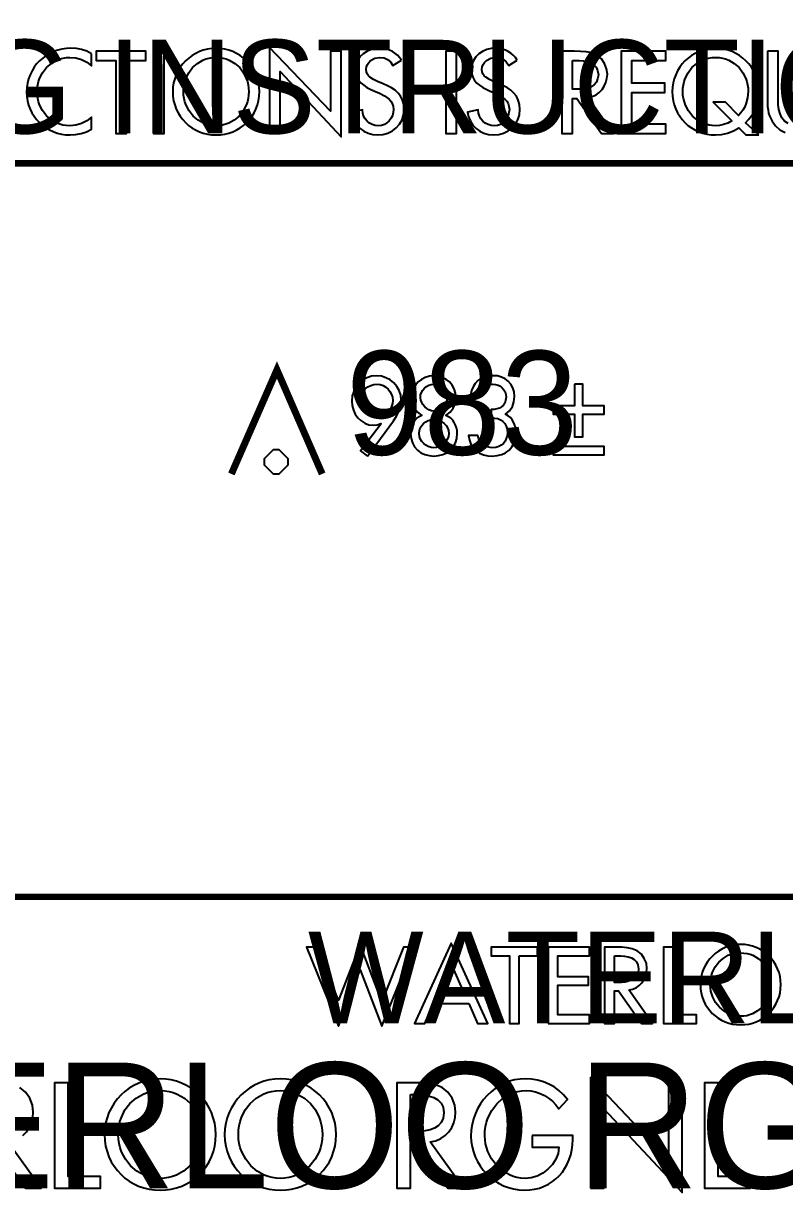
# Model space of a CAD drawing. Extents: x 0.08 to 5.7, y 0.31 to 7.95.
# Drawn here: x 4.113 to 4.75, y 0.378 to 1.357 of the extents above; entities that cross this region are included whole.
import ezdxf

# ---------------------------------------------------------------- set-up
doc = ezdxf.new("R2010")
doc.units = 0
doc.layers.get('0').update_dxf_attribs({"linetype": 'CONTINUOUS'})

msp = doc.modelspace()

# ---------------------------------------------------------------- linework, layer by layer
at = {"color": 0}
for points, const_width in [([(0.252929, 7.62446), (5.12706, 7.62446), (5.12706, 0.625543), (0.252929, 0.625543), (0.252929, 7.62446)], 0.005417), ([(2.1786, 1.23942), (4.99414, 1.23942)], 0.005833), ([(4.28722, 0.979438), (4.32531, 1.06652), (4.36317, 0.979438)], 0.005833)]:
    msp.add_lwpolyline(points, dxfattribs=dict(at, const_width=const_width))
for points in [[(4.17031, 1.33111), (4.16624, 1.33317), (4.16194, 1.33458), (4.1575, 1.33539), (4.15294, 1.33572), (4.14914, 1.33556), (4.1454, 1.33502), (4.14193, 1.33415), (4.13846, 1.3329), (4.13525, 1.33138), (4.13222, 1.32959), (4.12944, 1.32747), (4.12679, 1.32514), (4.12429, 1.32265), (4.12224, 1.31988), (4.12044, 1.31679), (4.11876, 1.31358), (4.11751, 1.31011), (4.11664, 1.30664), (4.1161, 1.3029), (4.11583, 1.29905), (4.1161, 1.2953), (4.11664, 1.29167), (4.11751, 1.28819), (4.11876, 1.28488), (4.12028, 1.28179), (4.12224, 1.27875), (4.12429, 1.27599), (4.12668, 1.27349), (4.12918, 1.27127), (4.13211, 1.26915), (4.13499, 1.26736), (4.13818, 1.26595), (4.14154, 1.2647), (4.14501, 1.26389), (4.14849, 1.26335), (4.15224, 1.26318), (4.15679, 1.26346), (4.16151, 1.26443), (4.16612, 1.26584), (4.17031, 1.2679), (4.17031, 1.27805), (4.16624, 1.27501), (4.16168, 1.27262), (4.15696, 1.27127), (4.15196, 1.27083), (4.14903, 1.271), (4.14626, 1.27138), (4.14361, 1.27208), (4.14111, 1.27306), (4.1365, 1.27582), (4.13249, 1.2793), (4.12929, 1.28364), (4.12679, 1.28836), (4.12597, 1.29096), (4.12528, 1.29373), (4.12483, 1.29655), (4.12472, 1.29932), (4.12483, 1.30225), (4.12528, 1.30501), (4.12597, 1.30778), (4.12679, 1.31044), (4.12929, 1.31527), (4.13265, 1.31961), (4.13667, 1.32308), (4.14128, 1.32585), (4.14378, 1.32682), (4.14638, 1.32747), (4.14914, 1.32791), (4.15207, 1.32807), (4.15696, 1.32764), (4.16178, 1.32623), (4.16624, 1.32416), (4.17031, 1.32113), (4.17031, 1.33111)], [(4.19933, 1.32557), (4.21571, 1.32557), (4.21571, 1.33317), (4.17404, 1.33317), (4.17404, 1.32557), (4.19043, 1.32557), (4.19043, 1.26443), (4.19933, 1.26443), (4.19933, 1.32557)], [(4.23096, 1.33317), (4.22194, 1.33317), (4.22194, 1.26443), (4.23096, 1.26443), (4.23096, 1.33317)], [(4.27447, 1.33572), (4.27083, 1.33556), (4.26719, 1.33502), (4.26372, 1.33404), (4.26042, 1.3329), (4.25738, 1.33138), (4.25429, 1.32959), (4.25151, 1.32747), (4.24892, 1.32514), (4.24653, 1.32265), (4.24447, 1.31988), (4.24262, 1.31679), (4.2411, 1.31358), (4.23986, 1.31027), (4.23888, 1.3068), (4.23833, 1.30317), (4.23817, 1.29943), (4.23833, 1.29557), (4.23888, 1.29183), (4.23986, 1.28836), (4.241, 1.28488), (4.24262, 1.28168), (4.24447, 1.27875), (4.24653, 1.27599), (4.24892, 1.27349), (4.25142, 1.2711), (4.25418, 1.26915), (4.25722, 1.26736), (4.26042, 1.26584), (4.26372, 1.2647), (4.26719, 1.26389), (4.27067, 1.26335), (4.27447, 1.26318), (4.27806, 1.26335), (4.28168, 1.26389), (4.28515, 1.2647), (4.28847, 1.26584), (4.29167, 1.26736), (4.2946, 1.26915), (4.29736, 1.2711), (4.30003, 1.27349), (4.30236, 1.27599), (4.30447, 1.27875), (4.30626, 1.28168), (4.30778, 1.28488), (4.30903, 1.28836), (4.31, 1.29183), (4.31044, 1.29557), (4.31071, 1.29943), (4.31044, 1.30317), (4.30985, 1.3068), (4.30903, 1.31027), (4.30778, 1.31358), (4.30626, 1.31679), (4.30447, 1.31988), (4.30225, 1.32265), (4.29986, 1.32514), (4.29736, 1.32747), (4.29443, 1.32959), (4.2915, 1.33138), (4.28836, 1.3329), (4.285, 1.33404), (4.28168, 1.33502), (4.27806, 1.33556), (4.27447, 1.33572)], [(4.31917, 1.26443), (4.32807, 1.26443), (4.32807, 1.31624), (4.3789, 1.26166), (4.3789, 1.33317), (4.37001, 1.33317), (4.37001, 1.28304), (4.31917, 1.33637), (4.31917, 1.26443)], [(4.42947, 1.32568), (4.4279, 1.32791), (4.42611, 1.33002), (4.42404, 1.33165), (4.42193, 1.33306), (4.4196, 1.33415), (4.4171, 1.33502), (4.41428, 1.33556), (4.41151, 1.33572), (4.40767, 1.33539), (4.40403, 1.33458), (4.40056, 1.33306), (4.39735, 1.33111), (4.39475, 1.32861), (4.39279, 1.32557), (4.39154, 1.3221), (4.39094, 1.31803), (4.39139, 1.31456), (4.39236, 1.31152), (4.39378, 1.30887), (4.39567, 1.30664), (4.39789, 1.30474), (4.40056, 1.3029), (4.40332, 1.30154), (4.40625, 1.30013), (4.41097, 1.29807), (4.41525, 1.29595), (4.41917, 1.29319), (4.42068, 1.2915), (4.42182, 1.28961), (4.42253, 1.28722), (4.42279, 1.28456), (4.42264, 1.28196), (4.42193, 1.2793), (4.42068, 1.27696), (4.41932, 1.27501), (4.41737, 1.27322), (4.41525, 1.27192), (4.41276, 1.2711), (4.41015, 1.27083), (4.4075, 1.2711), (4.405, 1.27181), (4.40261, 1.27306), (4.40072, 1.27458), (4.39903, 1.27653), (4.39779, 1.27886), (4.39708, 1.28141), (4.39681, 1.28429), (4.38792, 1.28233), (4.38872, 1.27832), (4.39031, 1.27458), (4.39236, 1.27127), (4.39501, 1.26845), (4.39806, 1.26628), (4.40153, 1.26459), (4.40543, 1.26362), (4.40944, 1.26318), (4.4139, 1.26362), (4.41808, 1.2647), (4.42193, 1.26655), (4.42513, 1.26904), (4.4279, 1.27224), (4.43001, 1.27582), (4.43126, 1.28), (4.43164, 1.28456), (4.43137, 1.28874), (4.43039, 1.29237), (4.42876, 1.29557), (4.42665, 1.29818), (4.42415, 1.30056), (4.42122, 1.30263), (4.41792, 1.30431), (4.41428, 1.30599), (4.40944, 1.30794), (4.40608, 1.30946), (4.40306, 1.31152), (4.40181, 1.31277), (4.40082, 1.31429), (4.40012, 1.31613), (4.39985, 1.31803), (4.40012, 1.32026), (4.40099, 1.32221), (4.40207, 1.32389), (4.4036, 1.32541), (4.40722, 1.32737), (4.4114, 1.32807), (4.41488, 1.32764), (4.41792, 1.32639), (4.42031, 1.32433), (4.42236, 1.3214), (4.42947, 1.32568)], [(4.47553, 1.33317), (4.46669, 1.33317), (4.46669, 1.26443), (4.47553, 1.26443), (4.47553, 1.33317)], [(4.52636, 1.32568), (4.52474, 1.32791), (4.52306, 1.33002), (4.521, 1.33165), (4.51878, 1.33306), (4.51639, 1.33415), (4.51389, 1.33502), (4.51124, 1.33556), (4.50846, 1.33572), (4.50456, 1.33539), (4.50082, 1.33458), (4.49735, 1.33306), (4.49431, 1.33111), (4.49164, 1.32861), (4.48975, 1.32557), (4.48833, 1.3221), (4.4879, 1.31803), (4.48817, 1.31456), (4.48915, 1.31152), (4.49067, 1.30887), (4.49262, 1.30664), (4.49485, 1.30474), (4.4975, 1.3029), (4.50028, 1.30154), (4.50319, 1.30013), (4.50792, 1.29807), (4.51221, 1.29595), (4.51594, 1.29319), (4.51753, 1.2915), (4.51878, 1.28961), (4.51942, 1.28722), (4.51975, 1.28456), (4.51942, 1.28196), (4.51878, 1.2793), (4.51764, 1.27696), (4.51611, 1.27501), (4.51432, 1.27322), (4.51221, 1.27192), (4.50971, 1.2711), (4.50711, 1.27083), (4.50444, 1.2711), (4.50196, 1.27181), (4.49957, 1.27306), (4.49761, 1.27458), (4.49599, 1.27653), (4.49474, 1.27886), (4.49387, 1.28141), (4.49376, 1.28429), (4.48486, 1.28233), (4.48568, 1.27832), (4.48719, 1.27458), (4.48931, 1.27127), (4.49197, 1.26845), (4.49501, 1.26628), (4.49849, 1.26459), (4.50222, 1.26362), (4.5064, 1.26318), (4.51085, 1.26362), (4.51497, 1.2647), (4.51878, 1.26655), (4.52208, 1.26904), (4.52485, 1.27224), (4.52696, 1.27582), (4.52821, 1.28), (4.5286, 1.28456), (4.52832, 1.28874), (4.52724, 1.29237), (4.52572, 1.29557), (4.5236, 1.29818), (4.52111, 1.30056), (4.51807, 1.30263), (4.51486, 1.30431), (4.51124, 1.30599), (4.5064, 1.30794), (4.50304, 1.30946), (4.5, 1.31152), (4.49875, 1.31277), (4.49761, 1.31429), (4.49707, 1.31613), (4.49681, 1.31803), (4.49707, 1.32026), (4.49778, 1.32221), (4.49903, 1.32389), (4.50054, 1.32541), (4.50418, 1.32737), (4.50836, 1.32807), (4.51183, 1.32764), (4.51471, 1.32639), (4.51719, 1.32433), (4.51932, 1.3214), (4.52636, 1.32568)], [(4.58539, 1.2946), (4.58903, 1.29541), (4.59224, 1.29682), (4.595, 1.29877), (4.59739, 1.30111), (4.59918, 1.30387), (4.60053, 1.30707), (4.6014, 1.31044), (4.60178, 1.31391), (4.60113, 1.31863), (4.59944, 1.32308), (4.59679, 1.32693), (4.59304, 1.33002), (4.5886, 1.33181), (4.58388, 1.33279), (4.57915, 1.33306), (4.57433, 1.33317), (4.56358, 1.33317), (4.56358, 1.26443), (4.57249, 1.26443), (4.57249, 1.29373), (4.57611, 1.29373), (4.59679, 1.26443), (4.60693, 1.26443), (4.58539, 1.2946)], [(4.61333, 1.26443), (4.65072, 1.26443), (4.65072, 1.27208), (4.62224, 1.27208), (4.62224, 1.29877), (4.64985, 1.29877), (4.64985, 1.30637), (4.62224, 1.30637), (4.62224, 1.32557), (4.65072, 1.32557), (4.65072, 1.33317), (4.61333, 1.33317), (4.61333, 1.26443)], [(4.72835, 1.26318), (4.71733, 1.27333), (4.71983, 1.27599), (4.72206, 1.27875), (4.7239, 1.28179), (4.72553, 1.28516), (4.72678, 1.28847), (4.72765, 1.2921), (4.72835, 1.29568), (4.72846, 1.29943), (4.72835, 1.30317), (4.72765, 1.3068), (4.72678, 1.31027), (4.72553, 1.31358), (4.72401, 1.31679), (4.72222, 1.31988), (4.72, 1.32265), (4.71767, 1.32514), (4.71511, 1.32747), (4.71235, 1.32959), (4.70931, 1.33138), (4.70611, 1.3329), (4.70281, 1.33404), (4.69943, 1.33502), (4.69586, 1.33556), (4.69222, 1.33572), (4.68858, 1.33556), (4.685, 1.33502), (4.68153, 1.33404), (4.67817, 1.3329), (4.67513, 1.33138), (4.6721, 1.32959), (4.66932, 1.32747), (4.66667, 1.32514), (4.66428, 1.32265), (4.66222, 1.31988), (4.66043, 1.31679), (4.6589, 1.31358), (4.65767, 1.31027), (4.65668, 1.3068), (4.65608, 1.30317), (4.65597, 1.29943), (4.65608, 1.29557), (4.65668, 1.29183), (4.65767, 1.28836), (4.6589, 1.28488), (4.66043, 1.28168), (4.66222, 1.27875), (4.66428, 1.27599), (4.66667, 1.27349), (4.66917, 1.2711), (4.6721, 1.26915), (4.67503, 1.26736), (4.67817, 1.26584), (4.68153, 1.2647), (4.685, 1.26389), (4.68847, 1.26335), (4.69222, 1.26318), (4.69721, 1.26362), (4.70236, 1.2647), (4.70725, 1.26655), (4.71181, 1.26904), (4.71767, 1.26318), (4.72835, 1.26318)], [(4.73557, 1.33317), (4.73557, 1.28971), (4.73568, 1.28695), (4.73611, 1.28418), (4.73665, 1.28152), (4.73736, 1.27919), (4.73958, 1.27458), (4.74251, 1.27067), (4.7461, 1.26752), (4.75043, 1.26514)], [(4.75293, 1.27262), (4.75, 1.27474), (4.74778, 1.27751), (4.74625, 1.28082), (4.74528, 1.28445), (4.74474, 1.28847), (4.74457, 1.29264), (4.74457, 1.33317), (4.73557, 1.33317)], [(4.27447, 1.27083), (4.27165, 1.271), (4.26904, 1.27138), (4.26639, 1.27208), (4.26389, 1.27306), (4.25933, 1.27555), (4.25515, 1.27902), (4.25179, 1.28331), (4.24929, 1.28819), (4.24832, 1.29085), (4.24761, 1.29362), (4.24724, 1.29655), (4.24707, 1.29943), (4.24724, 1.30235), (4.24761, 1.30512), (4.24821, 1.30794), (4.24903, 1.31055), (4.25151, 1.31527), (4.25472, 1.31961), (4.25874, 1.32308), (4.26335, 1.32585), (4.26594, 1.32682), (4.26861, 1.32747), (4.27138, 1.32791), (4.27447, 1.32807), (4.27735, 1.32791), (4.28028, 1.32747), (4.28293, 1.32682), (4.28543, 1.32585), (4.29015, 1.32308), (4.29417, 1.31961), (4.29736, 1.31527), (4.29969, 1.31055), (4.30057, 1.30794), (4.30126, 1.30512), (4.30165, 1.30235), (4.30181, 1.29943), (4.30165, 1.29655), (4.30126, 1.29362), (4.30057, 1.29085), (4.29958, 1.28819), (4.2971, 1.28331), (4.29362, 1.27902), (4.28961, 1.27555), (4.285, 1.27306), (4.2825, 1.27208), (4.27983, 1.27138), (4.27724, 1.271), (4.27447, 1.27083)], [(4.57249, 1.32557), (4.57487, 1.32557), (4.57818, 1.32541), (4.58154, 1.32514), (4.58475, 1.32444), (4.58778, 1.32346), (4.59028, 1.32194), (4.59233, 1.31988), (4.59358, 1.31706), (4.59418, 1.31358), (4.59358, 1.31), (4.5925, 1.30724), (4.59056, 1.30501), (4.58806, 1.30349), (4.58529, 1.30235), (4.58208, 1.30181), (4.57878, 1.30138), (4.57531, 1.30138), (4.57249, 1.30138), (4.57249, 1.32557)], [(4.70068, 1.29069), (4.69015, 1.29069), (4.70583, 1.27485), (4.70247, 1.27306), (4.699, 1.27181), (4.69553, 1.2711), (4.69222, 1.27083), (4.68946, 1.271), (4.68679, 1.27138), (4.68419, 1.27208), (4.68164, 1.27306), (4.67708, 1.27555), (4.6729, 1.27902), (4.6696, 1.28331), (4.6671, 1.28819), (4.66612, 1.29085), (4.66542, 1.29362), (4.66499, 1.29655), (4.66488, 1.29943), (4.66499, 1.30235), (4.66542, 1.30512), (4.66596, 1.30794), (4.66683, 1.31055), (4.66932, 1.31527), (4.67253, 1.31961), (4.67654, 1.32308), (4.6811, 1.32585), (4.68375, 1.32682), (4.68642, 1.32747), (4.68929, 1.32791), (4.69222, 1.32807), (4.69515, 1.32791), (4.69808, 1.32747), (4.70068, 1.32682), (4.70335, 1.32585), (4.7079, 1.32308), (4.71197, 1.31961), (4.71511, 1.31527), (4.7175, 1.31055), (4.71847, 1.30794), (4.71903, 1.30512), (4.71946, 1.30235), (4.71957, 1.29943), (4.71903, 1.29416), (4.7175, 1.2889), (4.71636, 1.28624), (4.715, 1.28391), (4.71349, 1.28168), (4.71153, 1.27957), (4.70068, 1.29069)], [(4.4011, 0.994303), (4.42279, 1.02387), (4.42529, 1.02778), (4.42736, 1.03196), (4.42817, 1.03418), (4.42876, 1.0364), (4.42914, 1.03874), (4.42931, 1.04112), (4.42887, 1.0453), (4.42763, 1.04915), (4.42567, 1.05263), (4.42307, 1.05572), (4.41997, 1.05821), (4.41639, 1.06), (4.41265, 1.06125), (4.40847, 1.06169), (4.40429, 1.06125), (4.40039, 1.06), (4.39692, 1.05805), (4.39388, 1.05556), (4.39139, 1.05235), (4.3896, 1.04877), (4.38835, 1.04471), (4.38792, 1.04042), (4.38835, 1.03668), (4.38932, 1.03293), (4.39085, 1.02957), (4.3929, 1.02653), (4.39556, 1.02403), (4.39876, 1.02192), (4.40224, 1.02067), (4.40597, 1.02029), (4.40918, 1.02056), (4.41222, 1.02154), (4.41238, 1.02138), (4.39529, 0.998915), (4.4011, 0.994303)], [(4.43707, 1.01318), (4.4375, 1.00901), (4.43858, 1.00543), (4.44043, 1.00206), (4.44276, 0.999457), (4.44569, 0.997233), (4.449, 0.995714), (4.45264, 0.994738), (4.45665, 0.994303), (4.46056, 0.994738), (4.46419, 0.995714), (4.4675, 0.997233), (4.47043, 0.999457), (4.47276, 1.00206), (4.47461, 1.00543), (4.47569, 1.00901), (4.47613, 1.01318), (4.47597, 1.01568), (4.47542, 1.01807), (4.47472, 1.0204), (4.47364, 1.02252), (4.47239, 1.02447), (4.47071, 1.0261), (4.46875, 1.02734), (4.46653, 1.02848), (4.47017, 1.03125), (4.47276, 1.03456), (4.47364, 1.03651), (4.47428, 1.03863), (4.47472, 1.04085), (4.47488, 1.04319), (4.47461, 1.04709), (4.47347, 1.05067), (4.47194, 1.05377), (4.46972, 1.05653), (4.46696, 1.05859), (4.46386, 1.06027), (4.46039, 1.06125), (4.45665, 1.06169), (4.45281, 1.06125), (4.44933, 1.06027), (4.44613, 1.05859), (4.44347, 1.05653), (4.44125, 1.05377), (4.43972, 1.05067), (4.43858, 1.04709), (4.43832, 1.04319), (4.43847, 1.04085), (4.43892, 1.03863), (4.43946, 1.03651), (4.44043, 1.03456), (4.44293, 1.03125), (4.4464, 1.02848), (4.44417, 1.02734), (4.44239, 1.0261), (4.44081, 1.02447), (4.43946, 1.02252), (4.43847, 1.0204), (4.43767, 1.01807), (4.43722, 1.01568), (4.43707, 1.01318)], [(4.50456, 1.02626), (4.50749, 1.02626), (4.51014, 1.02572), (4.51237, 1.02474), (4.51432, 1.02333), (4.51594, 1.02154), (4.51719, 1.01931), (4.5179, 1.01682), (4.51818, 1.01389), (4.5179, 1.01139), (4.51719, 1.00901), (4.51611, 1.00694), (4.51471, 1.00499), (4.51292, 1.00347), (4.51085, 1.00239), (4.50846, 1.00168), (4.50597, 1.00141), (4.50364, 1.00152), (4.50151, 1.00206), (4.49946, 1.00293), (4.49761, 1.00418), (4.4961, 1.00553), (4.49485, 1.00738), (4.49403, 1.00933), (4.49349, 1.0115), (4.48568, 1.0115), (4.48639, 1.00776), (4.48763, 1.00445), (4.48958, 1.00152), (4.49197, 0.999024), (4.49485, 0.996963), (4.49804, 0.995551), (4.50168, 0.994575), (4.50526, 0.994303), (4.50944, 0.994738), (4.51335, 0.995714), (4.51665, 0.997233), (4.51958, 0.999457), (4.52192, 1.00223), (4.52376, 1.00553), (4.52485, 1.00933), (4.52528, 1.01362), (4.52512, 1.01611), (4.52474, 1.01845), (4.52414, 1.02083), (4.52322, 1.02289), (4.52208, 1.02485), (4.52056, 1.02669), (4.51878, 1.02821), (4.51665, 1.02957), (4.51986, 1.03233), (4.52225, 1.03581), (4.52306, 1.03776), (4.5236, 1.03971), (4.52387, 1.04194), (4.52403, 1.04432), (4.52376, 1.04807), (4.52262, 1.05154), (4.52111, 1.05447), (4.51888, 1.05697), (4.51628, 1.05903), (4.51318, 1.06044), (4.50987, 1.06142), (4.50613, 1.06169), (4.50239, 1.06142), (4.49892, 1.06055), (4.49599, 1.0593), (4.49333, 1.05751), (4.4911, 1.05512), (4.48942, 1.05235), (4.48807, 1.04915), (4.48736, 1.04541), (4.49511, 1.04541), (4.49571, 1.04736), (4.49636, 1.04915), (4.49735, 1.05067), (4.49858, 1.05208), (4.50017, 1.05306), (4.50179, 1.05387), (4.50375, 1.05447), (4.50586, 1.05458), (4.50819, 1.05431), (4.51025, 1.05377), (4.51221, 1.05279), (4.51372, 1.05154), (4.51514, 1.04986), (4.51611, 1.04807), (4.51682, 1.04595), (4.51693, 1.04362), (4.51665, 1.04096), (4.51594, 1.03874), (4.51486, 1.03695), (4.51318, 1.03554), (4.51139, 1.03456), (4.50933, 1.03391), (4.50694, 1.03348), (4.50444, 1.03331), (4.50456, 1.02626)], [(4.40864, 1.02734), (4.40608, 1.02762), (4.40375, 1.02848), (4.40136, 1.02957), (4.39931, 1.03125), (4.39762, 1.03331), (4.39626, 1.03554), (4.39529, 1.03819), (4.39501, 1.04096), (4.39529, 1.04373), (4.39611, 1.04622), (4.39751, 1.04845), (4.39914, 1.05056), (4.40126, 1.05225), (4.40375, 1.05349), (4.40642, 1.05431), (4.40918, 1.05458), (4.41168, 1.05431), (4.41417, 1.05349), (4.41639, 1.05208), (4.41835, 1.0504), (4.41986, 1.04834), (4.42111, 1.04595), (4.42193, 1.04362), (4.42219, 1.04096), (4.42193, 1.03836), (4.42122, 1.03581), (4.41997, 1.03364), (4.41846, 1.03152), (4.4165, 1.02984), (4.41417, 1.02848), (4.41151, 1.02762), (4.40864, 1.02734)], [(4.45665, 1.05458), (4.45876, 1.05431), (4.46083, 1.05377), (4.46278, 1.05263), (4.46446, 1.05127), (4.46582, 1.04959), (4.46696, 1.04763), (4.46767, 1.04557), (4.46778, 1.04319), (4.4675, 1.04123), (4.46679, 1.03928), (4.46571, 1.03749), (4.46431, 1.0357), (4.46262, 1.03429), (4.46072, 1.0332), (4.45861, 1.03233), (4.45665, 1.03206), (4.45458, 1.03233), (4.45247, 1.0332), (4.45057, 1.03429), (4.44889, 1.0357), (4.44749, 1.03749), (4.4464, 1.03928), (4.44569, 1.04123), (4.44542, 1.04319), (4.44553, 1.04557), (4.44624, 1.04763), (4.44737, 1.04959), (4.44874, 1.05127), (4.45042, 1.05263), (4.45236, 1.05377), (4.45443, 1.05431), (4.45665, 1.05458)], [(4.57417, 1.05447), (4.57417, 1.03651), (4.55626, 1.03651), (4.55626, 1.02946), (4.57417, 1.02946), (4.57417, 1.01058), (4.58128, 1.01058), (4.58128, 1.02946), (4.59918, 1.02946), (4.59918, 1.03651), (4.58128, 1.03651), (4.58128, 1.05447), (4.57417, 1.05447)], [(4.45665, 1.02501), (4.45904, 1.02485), (4.46126, 1.02414), (4.46332, 1.02306), (4.46528, 1.02165), (4.46679, 1.01986), (4.46793, 1.0179), (4.46875, 1.01568), (4.46903, 1.01318), (4.46875, 1.01085), (4.46793, 1.00873), (4.46669, 1.00667), (4.46511, 1.00499), (4.46332, 1.00347), (4.46126, 1.00239), (4.45888, 1.00168), (4.45665, 1.00141), (4.45432, 1.00168), (4.45193, 1.00239), (4.44987, 1.00347), (4.44808, 1.00499), (4.4465, 1.00667), (4.44526, 1.00873), (4.44444, 1.01085), (4.44417, 1.01318), (4.44444, 1.01568), (4.44526, 1.0179), (4.4464, 1.01986), (4.44792, 1.02165), (4.44987, 1.02306), (4.45193, 1.02414), (4.45415, 1.02485), (4.45665, 1.02501)], [(4.33475, 0.989583), (4.33475, 0.992079), (4.32721, 0.999567), (4.32471, 0.999567), (4.32221, 0.999567), (4.31472, 0.992079), (4.31472, 0.989583), (4.31472, 0.987087), (4.32221, 0.979601), (4.32471, 0.979601), (4.32721, 0.979601), (4.33475, 0.987087), (4.33475, 0.989583)], [(4.57417, 1.0025), (4.55626, 1.0025), (4.55626, 0.995551), (4.57417, 0.995551), (4.58128, 0.995551), (4.59918, 0.995551), (4.59918, 1.0025), (4.58128, 1.0025), (4.57417, 1.0025)], [(4.35872, 0.583333), (4.34999, 0.583333), (4.37679, 0.517199), (4.39501, 0.56429), (4.41303, 0.517199), (4.43989, 0.583333), (4.4311, 0.583333), (4.41303, 0.537924), (4.39501, 0.585721), (4.37679, 0.539008), (4.35872, 0.583333)], [(4.48583, 0.536133), (4.49322, 0.519586), (4.50179, 0.519586), (4.47114, 0.586643), (4.44043, 0.519586), (4.449, 0.519586), (4.45638, 0.536133), (4.48583, 0.536133)], [(4.52806, 0.576226), (4.54318, 0.576226), (4.54318, 0.583333), (4.50444, 0.583333), (4.50444, 0.576226), (4.51975, 0.576226), (4.51975, 0.519586), (4.52806, 0.519586), (4.52806, 0.576226)], [(4.55208, 0.519586), (4.58681, 0.519586), (4.58681, 0.526693), (4.56028, 0.526693), (4.56028, 0.55154), (4.58599, 0.55154), (4.58599, 0.558594), (4.56028, 0.558594), (4.56028, 0.576226), (4.58681, 0.576226), (4.58681, 0.583333), (4.55208, 0.583333), (4.55208, 0.519586)], [(4.61957, 0.547526), (4.62294, 0.54834), (4.62597, 0.549588), (4.62847, 0.551378), (4.63069, 0.553603), (4.63249, 0.556261), (4.63374, 0.55919), (4.6346, 0.562229), (4.63487, 0.565539), (4.63433, 0.569879), (4.63265, 0.574001), (4.63015, 0.577636), (4.62679, 0.580404), (4.62261, 0.582086), (4.61833, 0.5829), (4.61388, 0.583333), (4.60932, 0.583333), (4.59928, 0.583333), (4.59928, 0.519586), (4.60764, 0.519586), (4.60764, 0.546821), (4.61094, 0.546821), (4.63015, 0.519586), (4.6396, 0.519586), (4.61957, 0.547526)], [(4.65679, 0.583333), (4.6486, 0.583333), (4.6486, 0.519586), (4.67626, 0.519586), (4.67626, 0.526693), (4.65679, 0.526693), (4.65679, 0.583333)], [(4.71322, 0.585721), (4.70985, 0.585558), (4.70654, 0.585015), (4.70335, 0.58431), (4.70031, 0.583062), (4.69737, 0.581651), (4.69461, 0.580024), (4.69194, 0.578071), (4.68956, 0.575956), (4.68733, 0.573622), (4.68544, 0.570964), (4.68375, 0.568197), (4.68224, 0.565267), (4.6811, 0.562229), (4.68028, 0.558865), (4.67974, 0.555556), (4.67958, 0.552083), (4.67974, 0.548449), (4.68028, 0.544976), (4.6811, 0.541667), (4.68224, 0.538629), (4.6836, 0.535536), (4.68544, 0.532769), (4.68733, 0.530274), (4.68946, 0.52794), (4.69194, 0.525825), (4.69444, 0.523872), (4.69721, 0.522244), (4.70031, 0.520996), (4.70335, 0.519857), (4.70654, 0.519043), (4.70985, 0.518608), (4.71322, 0.518446), (4.71669, 0.518608), (4.72, 0.519043), (4.72319, 0.519857), (4.72624, 0.520996), (4.72917, 0.522244), (4.73193, 0.523872), (4.7346, 0.525825), (4.73693, 0.52794), (4.73915, 0.530274), (4.7411, 0.532769), (4.74278, 0.535536), (4.74414, 0.538629), (4.74544, 0.541667), (4.74625, 0.544976), (4.74669, 0.548449), (4.74696, 0.552083), (4.74669, 0.555556), (4.74625, 0.558865), (4.74544, 0.562229), (4.74414, 0.565267), (4.74278, 0.568197), (4.7411, 0.570964), (4.73904, 0.573622), (4.73693, 0.575956), (4.73443, 0.578071), (4.73193, 0.580024), (4.72917, 0.581651), (4.72624, 0.583062), (4.72304, 0.58431), (4.71983, 0.585015), (4.71669, 0.585558), (4.71322, 0.585721)], [(4.71322, 0.525553), (4.71072, 0.525553), (4.70817, 0.525988), (4.70583, 0.526693), (4.70344, 0.527507), (4.69917, 0.530003), (4.69542, 0.533203), (4.69222, 0.53711), (4.68989, 0.541504), (4.68901, 0.544054), (4.68832, 0.546658), (4.68793, 0.549317), (4.68778, 0.552083), (4.68793, 0.554742), (4.68832, 0.557346), (4.68892, 0.559842), (4.68972, 0.562338), (4.69194, 0.566786), (4.69499, 0.570856), (4.69862, 0.574001), (4.7029, 0.576551), (4.70529, 0.577474), (4.7079, 0.578071), (4.71039, 0.57845), (4.71322, 0.578614), (4.71599, 0.57845), (4.71858, 0.578071), (4.72114, 0.577474), (4.72347, 0.576551), (4.72775, 0.574001), (4.73156, 0.570856), (4.7346, 0.566786), (4.73682, 0.562338), (4.73753, 0.559842), (4.73817, 0.557346), (4.7385, 0.554742), (4.73861, 0.552083), (4.7385, 0.549317), (4.73807, 0.546658), (4.73753, 0.544054), (4.73665, 0.541504), (4.73415, 0.53711), (4.73112, 0.533203), (4.72738, 0.530003), (4.72304, 0.527507), (4.72071, 0.526693), (4.71832, 0.525988), (4.71582, 0.525553), (4.71322, 0.525553)], [(4.48247, 0.543186), (4.45975, 0.543186), (4.47114, 0.569174), (4.48247, 0.543186)], [(4.60764, 0.576226), (4.60986, 0.576226), (4.6129, 0.576226), (4.616, 0.575956), (4.61903, 0.575304), (4.62181, 0.574328), (4.62418, 0.572917), (4.62608, 0.570964), (4.62722, 0.568468), (4.62776, 0.565158), (4.62739, 0.561794), (4.62608, 0.559299), (4.62446, 0.557238), (4.62207, 0.555826), (4.61947, 0.55485), (4.61654, 0.554144), (4.6135, 0.553874), (4.61029, 0.553874), (4.60764, 0.553874), (4.60764, 0.576226)], [(4.15072, 0.469835), (4.13932, 0.469835), (4.13932, 0.381674), (4.17763, 0.381674), (4.17763, 0.391385), (4.15072, 0.391385), (4.15072, 0.469835)], [(4.22765, 0.473199), (4.22293, 0.472928), (4.21847, 0.472222), (4.21403, 0.471138), (4.20975, 0.469564), (4.20568, 0.467665), (4.20182, 0.465278), (4.19819, 0.462619), (4.19488, 0.459744), (4.19179, 0.456381), (4.18918, 0.4528), (4.18679, 0.448893), (4.18474, 0.444879), (4.18321, 0.440539), (4.18197, 0.436089), (4.18126, 0.431369), (4.1811, 0.42654), (4.18126, 0.421658), (4.18197, 0.416829), (4.18321, 0.412218), (4.18474, 0.407932), (4.18668, 0.403754), (4.18901, 0.400011), (4.19179, 0.396376), (4.19488, 0.393175), (4.19808, 0.390136), (4.20167, 0.387642), (4.20557, 0.385254), (4.20958, 0.383464), (4.21386, 0.381944), (4.21832, 0.38086), (4.22293, 0.380154), (4.22765, 0.379992), (4.23236, 0.380154), (4.23693, 0.38086), (4.24137, 0.381944), (4.24571, 0.383464), (4.24972, 0.385254), (4.25364, 0.387642), (4.25722, 0.390136), (4.26058, 0.393175), (4.26361, 0.396376), (4.26628, 0.400011), (4.26861, 0.403754), (4.27056, 0.407932), (4.27225, 0.412218), (4.27333, 0.416829), (4.27403, 0.421658), (4.27431, 0.42654), (4.27403, 0.431369), (4.27333, 0.436089), (4.27208, 0.440539), (4.27056, 0.444879), (4.26861, 0.448893), (4.26628, 0.4528), (4.26346, 0.456381), (4.26042, 0.459744), (4.25711, 0.462619), (4.25347, 0.465278), (4.24957, 0.467665), (4.24556, 0.469564), (4.24137, 0.471138), (4.23693, 0.472222), (4.23236, 0.472928), (4.22765, 0.473199)], [(4.32818, 0.473199), (4.32346, 0.472928), (4.3189, 0.472222), (4.31446, 0.471138), (4.31028, 0.469564), (4.3061, 0.467665), (4.30236, 0.465278), (4.29878, 0.462619), (4.29542, 0.459744), (4.29237, 0.456381), (4.28971, 0.4528), (4.28738, 0.448893), (4.28526, 0.444879), (4.28375, 0.440539), (4.2825, 0.436089), (4.28179, 0.431369), (4.28153, 0.42654), (4.28179, 0.421658), (4.2825, 0.416829), (4.28375, 0.412218), (4.28526, 0.407932), (4.28722, 0.403754), (4.28961, 0.400011), (4.29237, 0.396376), (4.29531, 0.393175), (4.29861, 0.390136), (4.30225, 0.387642), (4.3061, 0.385254), (4.31011, 0.383464), (4.31446, 0.381944), (4.3189, 0.38086), (4.32346, 0.380154), (4.32818, 0.379992), (4.3329, 0.380154), (4.33751, 0.38086), (4.34196, 0.381944), (4.34625, 0.383464), (4.35026, 0.385254), (4.35417, 0.387642), (4.35781, 0.390136), (4.36094, 0.393175), (4.36404, 0.396376), (4.36681, 0.400011), (4.36914, 0.403754), (4.3711, 0.407932), (4.37261, 0.412218), (4.37392, 0.416829), (4.37457, 0.421658), (4.37483, 0.42654), (4.37457, 0.431369), (4.37392, 0.436089), (4.37261, 0.440539), (4.3711, 0.444879), (4.36903, 0.448893), (4.36664, 0.4528), (4.36404, 0.456381), (4.36094, 0.459744), (4.35764, 0.462619), (4.354, 0.465278), (4.35015, 0.467665), (4.34614, 0.469564), (4.34179, 0.471138), (4.33735, 0.472222), (4.3329, 0.472928), (4.32818, 0.473199)], [(4.45361, 0.42041), (4.45833, 0.421386), (4.46251, 0.423178), (4.4661, 0.425672), (4.46903, 0.428765), (4.47151, 0.432346), (4.47331, 0.436415), (4.47428, 0.440701), (4.47472, 0.44515), (4.47401, 0.451226), (4.47179, 0.456922), (4.46832, 0.461968), (4.4636, 0.465821), (4.4579, 0.468207), (4.45182, 0.469456), (4.44569, 0.469835), (4.43956, 0.469835), (4.42567, 0.469835), (4.42567, 0.381674), (4.43707, 0.381674), (4.43707, 0.419163), (4.44179, 0.419163), (4.46832, 0.381674), (4.48139, 0.381674), (4.45361, 0.42041)], [(4.5389, 0.425836), (4.5389, 0.415961), (4.56125, 0.415961), (4.56054, 0.410699), (4.5586, 0.405817), (4.55572, 0.401367), (4.55192, 0.397515), (4.54764, 0.394314), (4.54292, 0.391818), (4.53792, 0.3903), (4.53293, 0.389703), (4.52946, 0.389974), (4.5261, 0.390571), (4.52279, 0.391547), (4.51975, 0.392796), (4.51406, 0.396268), (4.509, 0.400825), (4.50489, 0.40625), (4.50179, 0.412218), (4.49983, 0.418728), (4.49918, 0.425564), (4.49929, 0.429471), (4.49983, 0.433214), (4.50071, 0.436794), (4.50179, 0.440267), (4.50499, 0.446669), (4.50917, 0.452365), (4.51432, 0.456922), (4.52013, 0.460394), (4.52333, 0.461643), (4.52669, 0.462619), (4.53017, 0.463217), (4.53375, 0.463325), (4.53776, 0.463053), (4.54167, 0.46224), (4.54542, 0.460992), (4.54904, 0.459147), (4.55251, 0.456922), (4.55572, 0.454428), (4.5586, 0.451389), (4.56108, 0.448188), (4.56836, 0.455946), (4.565, 0.459853), (4.56125, 0.463325), (4.55724, 0.466362), (4.55279, 0.46875), (4.54818, 0.470703), (4.54335, 0.47206), (4.53836, 0.472928), (4.53331, 0.473199), (4.52875, 0.472928), (4.52414, 0.472222), (4.51986, 0.471138), (4.51568, 0.469456), (4.51167, 0.467503), (4.50792, 0.465115), (4.50444, 0.462349), (4.50108, 0.45931), (4.49821, 0.455838), (4.49556, 0.452203), (4.49322, 0.448188), (4.49137, 0.444011), (4.48975, 0.439561), (4.48861, 0.435004), (4.4879, 0.430122), (4.48763, 0.425131), (4.4879, 0.420682), (4.48861, 0.416233), (4.48975, 0.41211), (4.49126, 0.407932), (4.49322, 0.404025), (4.49544, 0.400282), (4.49794, 0.39681), (4.50082, 0.393446), (4.50401, 0.390571), (4.50749, 0.387913), (4.51112, 0.385579), (4.51497, 0.383626), (4.51904, 0.382107), (4.52333, 0.380968), (4.52761, 0.380263), (4.53222, 0.379992), (4.53668, 0.380154), (4.54085, 0.38086), (4.54497, 0.381782), (4.54878, 0.383192), (4.55236, 0.384983), (4.55572, 0.387099), (4.55875, 0.389432), (4.56153, 0.39209), (4.56418, 0.395128), (4.56625, 0.398329), (4.56819, 0.401801), (4.56988, 0.405544), (4.57113, 0.409451), (4.57194, 0.413629), (4.57249, 0.417914), (4.57275, 0.422364), (4.57275, 0.425836), (4.5389, 0.425836)], [(4.58751, 0.381674), (4.5989, 0.381674), (4.5989, 0.448188), (4.66428, 0.377929), (4.66428, 0.469835), (4.65294, 0.469835), (4.65294, 0.405436), (4.58751, 0.474175), (4.58751, 0.381674)], [(4.69444, 0.469835), (4.68294, 0.469835), (4.68294, 0.381674), (4.7214, 0.381674), (4.7214, 0.391385), (4.69444, 0.391385), (4.69444, 0.469835)], [(4.11263, 0.425672), (4.11567, 0.428765), (4.11822, 0.432346), (4.11985, 0.436415), (4.12099, 0.440701), (4.12136, 0.44515), (4.12071, 0.451226), (4.11849, 0.456922), (4.11501, 0.461968), (4.11029, 0.465821)], [(4.22765, 0.389703), (4.22418, 0.389974), (4.22071, 0.390571), (4.21733, 0.391385), (4.21419, 0.392632), (4.20817, 0.395996), (4.2029, 0.40039), (4.19862, 0.405817), (4.19526, 0.41211), (4.19417, 0.415419), (4.19319, 0.419054), (4.19265, 0.422797), (4.19249, 0.42654), (4.19265, 0.430285), (4.19319, 0.433865), (4.19401, 0.437338), (4.19515, 0.44081), (4.19819, 0.447103), (4.20236, 0.452474), (4.20751, 0.457086), (4.21349, 0.460394), (4.21669, 0.461643), (4.22026, 0.462619), (4.2239, 0.463217), (4.22765, 0.463325), (4.23156, 0.463217), (4.23514, 0.462619), (4.23861, 0.461643), (4.24197, 0.460394), (4.24794, 0.457086), (4.25304, 0.452474), (4.25722, 0.447103), (4.26025, 0.44081), (4.26139, 0.437338), (4.26221, 0.433865), (4.26264, 0.430285), (4.26281, 0.42654), (4.26264, 0.422797), (4.2621, 0.419054), (4.26124, 0.415419), (4.25999, 0.41211), (4.25667, 0.405817), (4.25239, 0.40039), (4.24707, 0.395996), (4.24126, 0.392632), (4.2379, 0.391385), (4.2346, 0.390571), (4.23122, 0.389974), (4.22765, 0.389703)], [(4.32818, 0.389703), (4.3246, 0.389974), (4.32124, 0.390571), (4.31793, 0.391385), (4.31456, 0.392632), (4.30875, 0.395996), (4.3035, 0.40039), (4.29915, 0.405817), (4.29585, 0.41211), (4.2946, 0.415419), (4.29372, 0.419054), (4.29318, 0.422797), (4.29308, 0.42654), (4.29318, 0.430285), (4.29362, 0.433865), (4.29443, 0.437338), (4.29557, 0.44081), (4.29861, 0.447103), (4.30279, 0.452474), (4.30794, 0.457086), (4.31392, 0.460394), (4.31722, 0.461643), (4.32069, 0.462619), (4.32433, 0.463217), (4.32818, 0.463325), (4.33192, 0.463217), (4.33572, 0.462619), (4.33919, 0.461643), (4.34233, 0.460394), (4.34831, 0.457086), (4.35346, 0.452474), (4.35764, 0.447103), (4.36068, 0.44081), (4.36182, 0.437338), (4.36263, 0.433865), (4.36317, 0.430285), (4.36333, 0.42654), (4.36317, 0.422797), (4.36263, 0.419054), (4.36165, 0.415419), (4.36057, 0.41211), (4.35721, 0.405817), (4.35292, 0.40039), (4.34765, 0.395996), (4.34169, 0.392632), (4.33849, 0.391385), (4.33512, 0.390571), (4.33165, 0.389974), (4.32818, 0.389703)], [(4.43707, 0.460124), (4.44015, 0.460124), (4.44444, 0.460015), (4.44874, 0.459581), (4.4529, 0.458768), (4.45665, 0.457519), (4.46001, 0.455567), (4.46262, 0.4528), (4.46431, 0.449328), (4.46485, 0.444715), (4.46431, 0.440158), (4.46278, 0.436524), (4.46029, 0.433757), (4.45725, 0.431803), (4.45344, 0.430393), (4.44943, 0.429579), (4.44515, 0.429144), (4.44069, 0.429036), (4.43707, 0.429036), (4.43707, 0.460124)], [(4.08849, 0.419163), (4.11501, 0.381674), (4.12804, 0.381674), (4.10026, 0.42041)]]:
    msp.add_lwpolyline(points, dxfattribs=at)

# ---------------------------------------------------------------- texts
for s, height, p in [('READBACK OF ALL RUNWAY HOLDING INSTRUCTIONS IS REQUIRED.', 0.0783074, (2.18758, 1.26447)), ('983', 0.0869287, (4.38322, 0.995508)), ('WATERLOO, IOWA', 0.0766933, (4.35124, 0.519586)), ('WATERLOO RGNL', 0.105086, (3.73333, 0.381608))]:
    msp.add_text(s, height=height, dxfattribs=at).set_placement(p)

doc.saveas('drawing.dxf')
